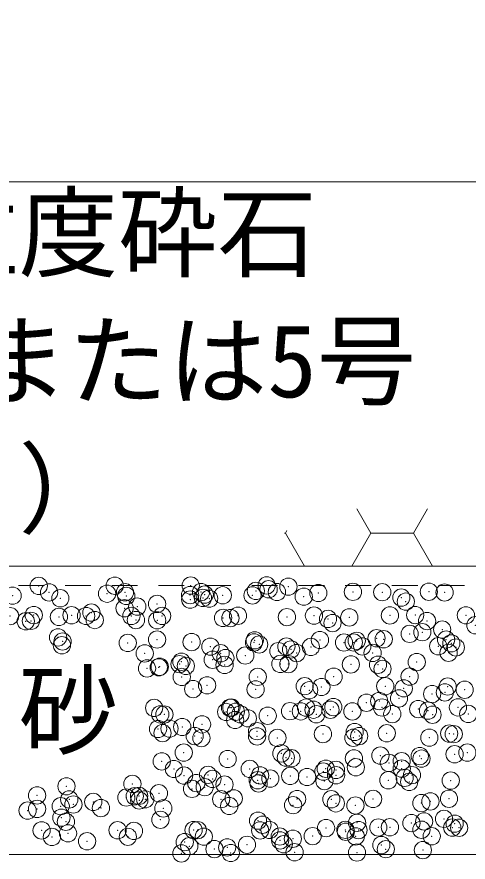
# Model space of a CAD drawing. Units: millimetres at full size; details may follow other scales. Extents: x 40781 to 122968, y -21714 to -2620.
# Drawn here: x 65590.6 to 65825.5, y -18139.7 to -17699.7 of the extents above; entities that cross this region are included whole.
import ezdxf
from ezdxf.enums import TextEntityAlignment as Align

# ---------------------------------------------------------------- set-up
doc = ezdxf.new("R2010")
doc.units = ezdxf.units.MM
doc.header["$LTSCALE"] = 18
doc.header["$PDMODE"] = 32
doc.header["$PDSIZE"] = 9
doc.linetypes.add('USER2', pattern=[1.35, 0.75, -0.6])
for name, color, linetype, lineweight in [('0_2', 7, 'Continuous', 9), ('ハッチング', 7, 'Continuous', 5), ('本体', 2, 'Continuous', 13)]:
    doc.layers.add(name, color=color, linetype=linetype, lineweight=lineweight)
doc.styles.add('ＭＳ ゴシック', font='')
doc.styles.get('ＭＳ ゴシック').set_extended_font_data('MS Gothic')

msp = doc.modelspace()

# ---------------------------------------------------------------- linework, layer by layer
at = {"layer": 'ハッチング'}
for p, q in [((65774.89, -17968.5), (65767.55, -17955.79)), ((65797.11, -17968.5), (65804.45, -17955.79)), ((65729.86, -17968.5), (65730.44, -17968.5)), ((65730.44, -17968.5), (65731.23, -17967.12)), ((65740.34, -17985.65), (65730.44, -17968.5)), ((65764.98, -17985.65), (65774.89, -17968.5)), ((65774.89, -17968.5), (65797.11, -17968.5)), ((65807.02, -17985.65), (65797.11, -17968.5))]:
    msp.add_line(p, q, dxfattribs=at)
at = {"layer": 'ハッチング', "linetype": 'USER2', "lineweight": 9}
msp.add_lwpolyline([(65902.38, -16125.65), (66212.38, -16125.65), (66212.38, -17995.65), (65022.38, -17995.65), (65022.38, -16125.65), (65332.38, -16125.65)], dxfattribs=at)
at = {"layer": 'ハッチング', "lineweight": 20}
msp.add_lwpolyline([(65332.38, -16135.65), (65032.38, -16135.65), (65032.38, -17985.65), (66202.38, -17985.65), (66202.38, -16135.65), (65902.38, -16135.65)], dxfattribs=at)
msp.add_lwpolyline([(65032.38, -18135.65), (66202.38, -18135.65), (66202.38, -17985.65), (65032.38, -17985.65)], close=True, dxfattribs=at)
at = {"layer": 'ハッチング'}
for p in [(65602, -17995.88), (65641.55, -17995.8), (65681.1, -17995.73), (65720.65, -17995.66), (65721.63, -17997.65), (65731.96, -17996.29), (65588.34, -18000.97), (65607.35, -17999.29), (65637.57, -17999.95), (65646.9, -17999.22), (65647.53, -18001.1), (65680.77, -18000.67), (65686.45, -17999.14), (65687.44, -18002.15), (65688.39, -18000.39), (65697.77, -18000.79), (65713.26, -18000.83), (65715.02, -17998.52), (65726, -17999.07), (65739.96, -18001.51), (65747.56, -17999.59), (65765.55, -17999), (65780.81, -17999.17), (65790.77, -18001.95), (65805.1, -17998.93), (65813.29, -17999.32), (65613.23, -18002.33), (65663.58, -18005.29), (65680.83, -18003.02), (65690.73, -18002.53), (65793.11, -18004.09), (65629.4, -18009.79), (65646.65, -18007.52), (65653.26, -18006.65), (65587.09, -18011.64), (65595.21, -18014.29), (65597.91, -18014.08), (65599.39, -18011.1), (65612.46, -18012.02), (65619.07, -18011.15), (65626.63, -18011.57), (65631.16, -18013.66), (65650.21, -18011.54), (65652.55, -18013.68), (65663.65, -18013.82), (65666.18, -18011.5), (65697.95, -18012.58), (65701.78, -18012.66), (65705.73, -18011.43), (65731.19, -18012.16), (65745.28, -18011.36), (65752.6, -18013.1), (65754.94, -18015.24), (65763.68, -18012.31), (65784.83, -18011.28), (65797.98, -18011.08), (65804.16, -18014.22), (65824.38, -18011.21), (65812.04, -18018.63), (65829.29, -18016.36), (65612.03, -18022.68), (65663.6, -18023.81), (65748.36, -18024.06), (65777.85, -18023.13), (65781.61, -18023.64), (65795.1, -18020.86), (65801.71, -18019.99), (65814.09, -18023.8), (65614.03, -18026.8), (65614.37, -18024.83), (65648.33, -18025.57), (65681.57, -18025.14), (65691.36, -18027.53), (65714.06, -18025.3), (65714.42, -18024.24), (65716.76, -18026.39), (65730.91, -18027.46), (65743.66, -18027.63), (65760.91, -18025.36), (65765.99, -18025.36), (65767.53, -18024.49), (65770.45, -18027.39), (65810, -18027.32), (65816.8, -18025.8), (65819.15, -18027.95), (65657.16, -18031.02), (65696.71, -18030.95), (65709.48, -18032.13), (65726.73, -18029.86), (65733.34, -18028.99), (65736.26, -18030.87), (65775.81, -18030.8), (65815.36, -18030.73), (65675.29, -18036.63), (65676.24, -18035.39), (65692.54, -18034.36), (65698.75, -18037.05), (65699.15, -18033.49), (65727.81, -18036.51), (65731.99, -18036.63), (65764.48, -18036.78), (65778.63, -18036.95), (65798.78, -18035.55), (65658.36, -18038.86), (65664.45, -18038.29), (65664.97, -18037.99), (65678.58, -18037.53), (65780.97, -18039.09), (65676.44, -18043.3), (65715.99, -18043.23), (65755.54, -18043.16), (65795.09, -18043.09), (65682.37, -18049.61), (65689.63, -18047.66), (65714.86, -18049.77), (65740.45, -18048.09), (65742.79, -18050.24), (65749.16, -18048.53), (65782.41, -18048.11), (65792.02, -18049.22), (65814.89, -18048.27), (65823.74, -18049.97), (65789.56, -18054.47), (65806.81, -18052.2), (65813.42, -18051.33), (65662.06, -18059.41), (65701.61, -18059.34), (65702.27, -18059.24), (65741.16, -18059.26), (65755.37, -18058.97), (65772.62, -18056.7), (65779.23, -18055.83), (65780.71, -18059.19), (65820.26, -18059.12), (65665.25, -18062.76), (65667.42, -18062.82), (65699.55, -18061.52), (65704.61, -18061.39), (65706.97, -18062.75), (65721.19, -18063.47), (65732.79, -18061.1), (65738.44, -18061.2), (65745.05, -18060.33), (65746.52, -18062.68), (65753.84, -18060.36), (65765.28, -18061.25), (65786.07, -18062.6), (65799.58, -18060.02), (65804.66, -18060.8), (65807, -18062.95), (65825.62, -18062.53), (65687, -18067.97), (65704.25, -18065.7), (65710.86, -18064.83), (65664.09, -18070.39), (65666.43, -18072.53), (65670.07, -18070.2), (65676.68, -18069.33), (65715.66, -18071.51), (65766.48, -18071.95), (65783.21, -18072.58), (65683.17, -18074.09), (65686.7, -18075.1), (65715.66, -18074.24), (65726.25, -18075.03), (65749.96, -18073.01), (65765.8, -18074.96), (65768.82, -18074.09), (65805.35, -18074.89), (65815.69, -18072.74), (65818.05, -18073.07), (65677.48, -18082.66), (65728.3, -18083.09), (65730.64, -18085.24), (65733.59, -18085.57), (65766.08, -18085.72), (65779.87, -18084.22), (65800.38, -18084.49), (65801.27, -18085.81), (65818.52, -18083.54), (65825.13, -18082.67), (65666.05, -18087.23), (65700.35, -18085.99), (65784.33, -18088.04), (65790.94, -18087.17), (65672.32, -18091.21), (65677.68, -18094.62), (65690.12, -18094.24), (65711.87, -18091.14), (65717.22, -18094.55), (65750.15, -18092.54), (65751.42, -18091.07), (65756.76, -18091.67), (65756.77, -18094.48), (65767.08, -18090.31), (65790.97, -18091), (65796.32, -18094.41), (65650.73, -18098.98), (65683.97, -18098.56), (65692.46, -18096.38), (65715.96, -18097.04), (65716.46, -18098.71), (65722.57, -18096.17), (65732.9, -18094.81), (65741.69, -18095.36), (65750.76, -18097.48), (65784.01, -18097.05), (65792.51, -18095.8), (65794.85, -18097.94), (65816.49, -18097.21), (65616.43, -18100.22), (65681.78, -18101.54), (65688.39, -18100.67), (65698.71, -18099.32), (65601.13, -18104.95), (65617.86, -18107.05), (65647.59, -18106.05), (65651.95, -18105.39), (65654.2, -18105.18), (65654.29, -18107.53), (65657.41, -18106.98), (65664.53, -18103.82), (65696.96, -18106.91), (65703.51, -18106.51), (65736.5, -18106.83), (65754.33, -18106.95), (65776.05, -18106.76), (65815.6, -18106.69), (65601.11, -18111.97), (65613.41, -18110.55), (65620.02, -18109.68), (65630.34, -18108.32), (65634.36, -18111.54), (65666.85, -18111.7), (65701.15, -18110.46), (65734.39, -18110.04), (65756.67, -18109.09), (65766.88, -18110.19), (65801.18, -18108.96), (65805.9, -18108.07), (65596.16, -18112.82), (65613.77, -18116.53), (65616.11, -18118.68), (65665.34, -18117.66), (65716.15, -18118.09), (65718.49, -18120.24), (65767.72, -18119.21), (65796.04, -18119.38), (65802.65, -18118.51), (65812.98, -18117.15), (65818.54, -18119.65), (65603.48, -18123.16), (65617.23, -18124.69), (65643.03, -18123.08), (65651.53, -18123.45), (65682.58, -18123.01), (65684.77, -18123.03), (65717.26, -18123.18), (65722.13, -18122.94), (65751.56, -18121.95), (65761.68, -18122.87), (65761.86, -18123.88), (65768.47, -18123.01), (65778.79, -18121.65), (65784.81, -18121.52), (65801.23, -18122.8), (65817.29, -18121.68), (65820.88, -18121.8), (65608.83, -18126.57), (65627.16, -18128.8), (65648.38, -18126.5), (65677.98, -18129.24), (65687.93, -18126.42), (65727.48, -18126.35), (65727.67, -18128.38), (65734.28, -18127.51), (65744.61, -18126.16), (65767.03, -18126.28), (65806.58, -18126.21), (65680.32, -18131.38), (65693.49, -18132.89), (65700.1, -18132.02), (65710.42, -18130.66), (65729.54, -18130.36), (65780.36, -18130.8), (65782.7, -18132.94), (65801.98, -18133.43), (65676.24, -18135.16), (65701.95, -18134.93), (65735.19, -18134.51), (65767.68, -18134.67)]:
    msp.add_point(p, dxfattribs=at)
at = {"layer": '本体'}
msp.add_line((65902.38, -17785.65), (65332.38, -17785.65), dxfattribs=at)

# ---------------------------------------------------------------- texts
at = {"layer": '0_2', "style": 'ＭＳ ゴシック'}
msp.add_text('砂', height=37.98, dxfattribs=at).set_placement((65617.38, -18060.65), align=Align.MIDDLE_CENTER)
at = {"layer": 'ハッチング', "style": 'ＭＳ ゴシック'}
for s, p in [('単粒度砕石', (65487.88, -17793.08)), ('（4号または5号', (65436.08, -17859.75)), ('）', (65591.48, -17926.42))]:
    msp.add_text(s, height=37.98, dxfattribs=at).set_placement(p, align=Align.TOP_LEFT)

doc.saveas('drawing.dxf')
